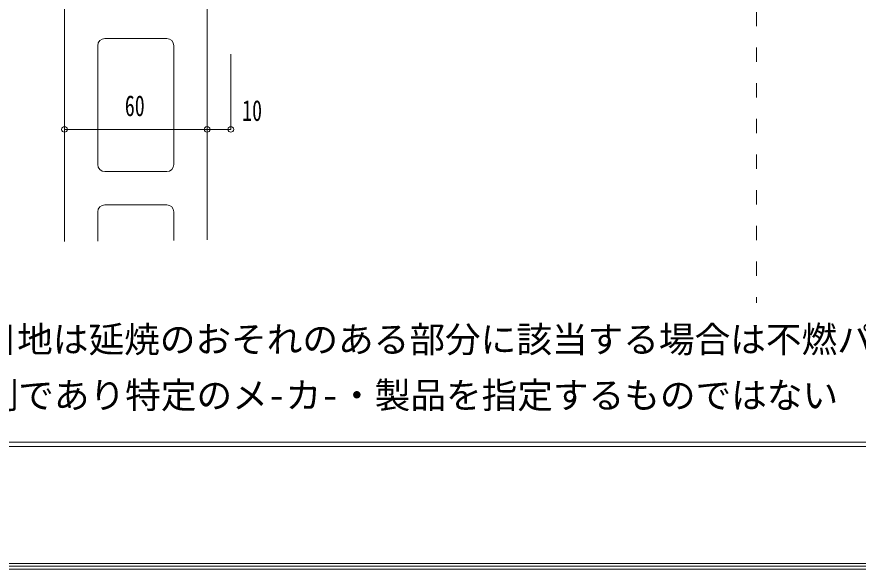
# Model space of a CAD drawing. Units: millimetres, scale not verified. Extents: x -1209 to 1209, y -852 to 852.
# Drawn here: x -413.3 to -59.3, y -852.4 to -619.9 of the extents above; entities that cross this region are included whole.
import ezdxf
from ezdxf.enums import TextEntityAlignment as Align

# ---------------------------------------------------------------- set-up
doc = ezdxf.new("R2010")
doc.units = ezdxf.units.MM
doc.header["$LTSCALE"] = 3
doc.linetypes.add('USER2', pattern=[5, 2, -3])
for name, color, linetype, lineweight in [('0-1_0-0WAKU', 7, 'Continuous', 18), ('0-2_0-1AL', 5, 'Continuous', 18), ('0-3_0-2SUNPO', 7, 'Continuous', 18)]:
    doc.layers.add(name, color=color, linetype=linetype, lineweight=lineweight)
doc.styles.add('ＭＳ ゴシック', font='')
doc.styles.get('ＭＳ ゴシック').set_extended_font_data('MS Gothic')

msp = doc.modelspace()

# ---------------------------------------------------------------- linework, layer by layer
at = {"layer": '0-1_0-0WAKU', "linetype": 'USER2'}
msp.add_line((-102, -17.85), (-102, -740.31), dxfattribs=at)
at = {"layer": '0-1_0-0WAKU'}
for p, q in [((-1207, -799), (1207, -799)), ((-1207, -800.7), (1207, -800.7)), ((-1209.414, -852.414), (1209.414, -852.414)), ((1208.207, -851.207), (-1208.207, -851.207)), ((1207, -850), (-1207, -850))]:
    msp.add_line(p, q, dxfattribs=at)
at = {"layer": '0-2_0-1AL'}
for p, q in [((-393.286, -714.448), (-393.286, -545.032)), ((-333.286, -713.834), (-333.286, -545.032)), ((-376.286, -629.032), (-350.286, -629.032)), ((-379.286, -632.032), (-379.286, -682.032)), ((-347.286, -632.032), (-347.286, -682.032)), ((-376.286, -685.032), (-350.286, -685.032)), ((-376.286, -699.032), (-350.286, -699.032)), ((-379.286, -702.032), (-379.286, -714.305)), ((-347.286, -702.032), (-347.286, -713.977))]:
    msp.add_line(p, q, dxfattribs=at)
for centre, start, end in [((-376.286, -632.032), 90, 180), ((-350.286, -632.032), 0, 90), ((-376.286, -682.032), 180, 270), ((-350.286, -682.032), 270, 0), ((-376.286, -702.032), 90, 180), ((-350.286, -702.032), 0, 90)]:
    msp.add_arc(centre, 3, start, end, dxfattribs=at)
at = {"layer": '0-3_0-2SUNPO'}
for p, q in [((-323.286, -635.609), (-323.286, -667.261)), ((-333.286, -667.261), (-393.286, -667.261)), ((-333.286, -667.261), (-323.286, -667.261))]:
    msp.add_line(p, q, dxfattribs=at)
for centre, start, end in [((-393.287, -667.26), 0, 180), ((-393.287, -667.26), 180, 0), ((-333.287, -667.26), 0, 180), ((-333.287, -667.26), 0, 180), ((-333.287, -667.26), 180, 0), ((-333.287, -667.26), 180, 0), ((-323.287, -667.26), 0, 180), ((-323.287, -667.26), 180, 0)]:
    msp.add_arc(centre, 1.2, start, end, dxfattribs=at)

# ---------------------------------------------------------------- texts
at = {"layer": '0-3_0-2SUNPO', "style": 'ＭＳ ゴシック', "width": 0.7}
for s, p in [('60', (-367.902, -664.344)), ('10', (-318.52, -666.36))]:
    msp.add_text(s, height=8.798, dxfattribs=at).set_placement(p, align=Align.BOTTOM_LEFT)
at = {"layer": '0-3_0-2SUNPO', "style": 'ＭＳ ゴシック'}
for s, p in [('※サッシとの取り合い目地は延焼のおそれのある部分に該当する場合は不燃パッキングを必要とする', (-578.243, -764.479)), ('※笠木・サッシは参考例であり特定のメ-カ-・製品を指定するものではない', (-577.794, -787.986))]:
    msp.add_text(s, height=11, dxfattribs=at).set_placement(p, align=Align.BOTTOM_LEFT)

doc.saveas('drawing.dxf')
